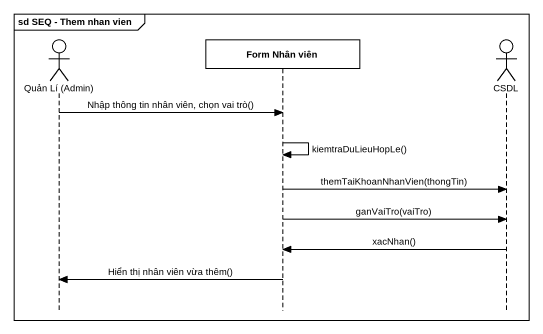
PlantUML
@startuml
mainframe sd SEQ - Them nhan vien
hide footbox
actor "Quản Lí (Admin)" as Quản_Lí_Admin
participant "Form Nhân viên" as Form_Nhân_viên
actor CSDL

Quản_Lí_Admin -> Form_Nhân_viên : Nhập thông tin nhân viên, chọn vai trò()
Form_Nhân_viên -> Form_Nhân_viên : kiemtraDuLieuHopLe()
Form_Nhân_viên -> CSDL : themTaiKhoanNhanVien(thongTin)
Form_Nhân_viên -> CSDL : ganVaiTro(vaiTro)
CSDL -> Form_Nhân_viên : xacNhan()
Form_Nhân_viên -> Quản_Lí_Admin : Hiển thị nhân viên vừa thêm()
@enduml
